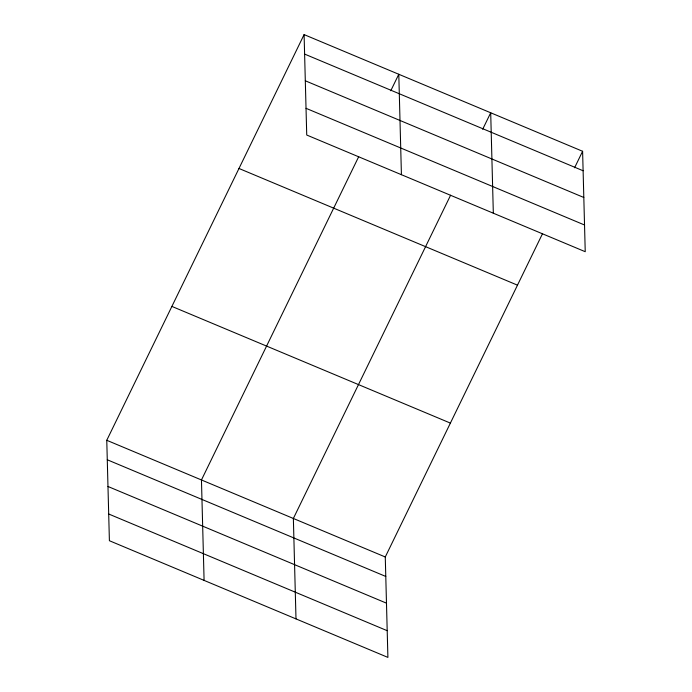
<?xml version="1.0" encoding="UTF-8"?>
<svg xmlns="http://www.w3.org/2000/svg" width="692" height="692" viewBox="0 0 692 692"><rect width="100%" height="100%" fill="white"/><g stroke="black" fill="none" stroke-linecap="round" stroke-linejoin="round"><path stroke-width="1.04" d="M542.493 233.74L385.271 556.973L387.901 657.4L109.397 540.72L106.767 440.294L304.099 34.6L582.603 151.28L585.233 251.706L306.729 135.026L304.099 34.6M358.681 156.729L201.459 479.963L204.088 580.389M390.772 90.764L398.791 74.269L401.421 174.695M450.587 195.239L293.365 518.464L295.994 618.89M482.679 129.274L490.697 112.779L493.327 213.205M574.585 167.775L582.603 151.28M304.61 54.08L583.114 170.768M305.31 80.791L583.814 197.48M306.028 108.315L584.532 224.995M238.982 168.476L517.486 285.165M171.884 306.409L450.388 423.097M106.767 440.294L385.271 556.973M107.277 459.773L385.781 576.453M107.978 486.485L386.482 603.164M108.696 514L387.2 630.689"/></g></svg>
